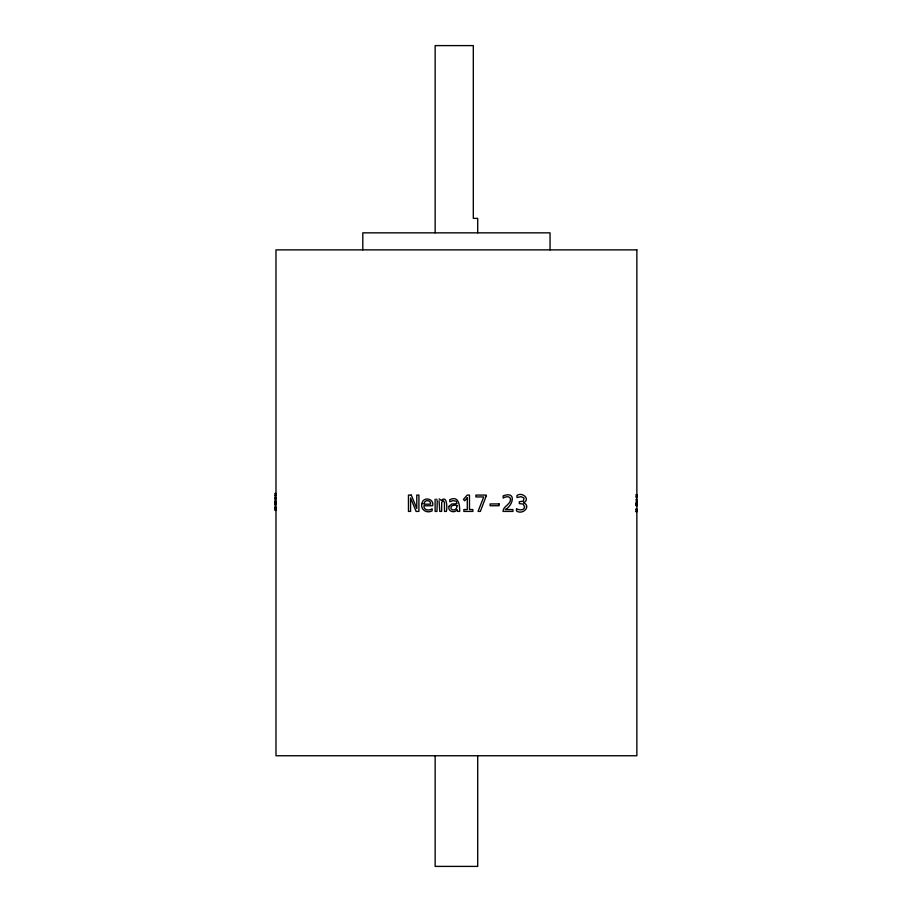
<?xml version="1.0" encoding="UTF-8"?>
<svg xmlns="http://www.w3.org/2000/svg" width="912" height="912" viewBox="0 0 912 912"><rect width="100%" height="100%" fill="white"/><g stroke="black" fill="none" stroke-linecap="round" stroke-linejoin="round"><path stroke-width="1.37" d="M437.27 501.19L436.939 511.415L435.115 511.415L435.115 499.16M275.983 493.438L275.139 493.438L275.139 510.389L275.983 510.389M275.139 493.734L275.983 493.734M636.017 494.874L636.861 494.874M636.017 495.17L636.861 495.17M275.139 495.296L275.983 495.296M275.139 495.592L275.983 495.592M636.017 496.732L636.861 496.732M636.017 497.029L636.861 497.029M275.139 497.815L275.983 497.815M275.139 498.864L275.983 498.864M636.017 499.252L636.861 499.252M636.017 500.3L636.861 500.3M275.139 501.326L275.983 501.326M275.139 502.25L275.983 502.33M275.139 502.592L275.983 502.592M636.017 502.763L636.861 502.763M275.139 502.843L275.983 502.843M275.139 503.914L275.983 503.914M636.017 504.028L636.861 504.028M636.017 504.279L636.861 504.279M275.139 504.393L275.983 504.427M636.017 505.339L636.861 505.339M275.139 507.346L275.983 507.346M275.139 507.437L275.983 507.437M275.139 508.212L275.983 508.212M275.139 508.52L275.983 508.679L275.139 508.702M636.017 508.782L636.861 508.873M636.017 509.637L636.861 509.637M636.017 509.956L636.861 509.956M275.139 510.07L275.983 510.07M636.017 510.116L636.861 510.139M636.017 511.495L636.861 511.495M636.017 511.814L636.861 511.814M439.139 498.864L441.317 500.403C447.268 494.578 447.313 508.668 446.344 511.415L444.497 511.415L444.429 502.273L443.118 500.551L441.716 502.318L441.636 511.415L439.801 511.415L439.06 500.699M436.768 499.16L436.939 500.209M550.05 249.877L550.05 232.845L362.805 232.845L362.805 249.877M477.706 232.845L477.706 218.378L473.305 218.378L473.305 45.6L435.149 45.6L435.149 232.845M477.706 755.752L477.706 866.4L435.149 866.4L435.149 755.752M457.003 505.704C457.664 508.953 453.082 511.803 451.087 508.748C449.639 505.168 455.612 504.427 457.003 505.704M524.605 506.719C524.514 510.788 518.962 510.287 516.488 508.691L516.488 510.925C522.473 515.405 531.787 506.206 523.477 502.672C530.978 499.525 522.166 491.431 516.979 495.49L516.979 497.519L521.14 496.641L524.024 498.123L523.385 501.11L519.316 501.771L519.316 503.595L523.112 504.062L524.605 506.719M421.948 503.641C420.067 509.728 427.158 513.855 432.14 510.788L432.14 508.782C429.267 511.028 423.453 510.321 423.886 505.772L432.607 505.772C434.602 498.431 422.78 496.094 421.948 503.641M510.583 499.548C510.287 504.655 502.911 506.422 503.036 511.415L512.954 511.415L512.954 509.557L505.339 509.557C513.342 505.225 516.602 490.736 503.162 495.866L503.162 498.1C505.373 496.39 510.458 495.604 510.583 499.548M449.092 506.354C447.188 511.381 454.871 513.787 457.186 509.557L457.653 511.415L459.671 511.415C459.83 505.157 458.736 495.296 449.798 499.719L449.798 501.725L452.888 500.642L456.217 501.19L457.003 503.675L451.668 504.04L449.092 506.354M424.16 503.23L423.966 504.188L430.601 504.188C431.285 500.05 424.844 499.297 424.16 503.23M486.199 496.025L480.35 511.415L478.048 511.415L483.736 496.937L475.916 496.937L475.916 495.079L486.199 495.079L486.199 496.025M467.286 497.838L464.687 500.802L463.478 499.331L467.263 495.079L469.475 495.079L469.475 509.557L472.872 509.557L472.872 511.415L463.855 511.415L463.855 509.557L467.286 509.557L467.286 497.838M636.861 249.877L275.983 249.877L275.983 755.752L636.861 755.752L636.861 249.877M411.266 495.079L408.462 495.079L408.462 511.415L410.594 511.415L410.594 497.963L416.111 511.415L418.916 511.415L418.916 495.079L416.784 495.079L416.784 508.52L411.266 495.079M636.861 501.817L636.017 501.817L636.861 501.862M636.861 503.675L636.017 503.675L636.861 503.766M499.115 503.937L490.132 503.937L490.132 505.738L499.115 505.738L499.115 503.937M636.861 505.818L636.017 505.818L636.861 505.852"/></g></svg>
